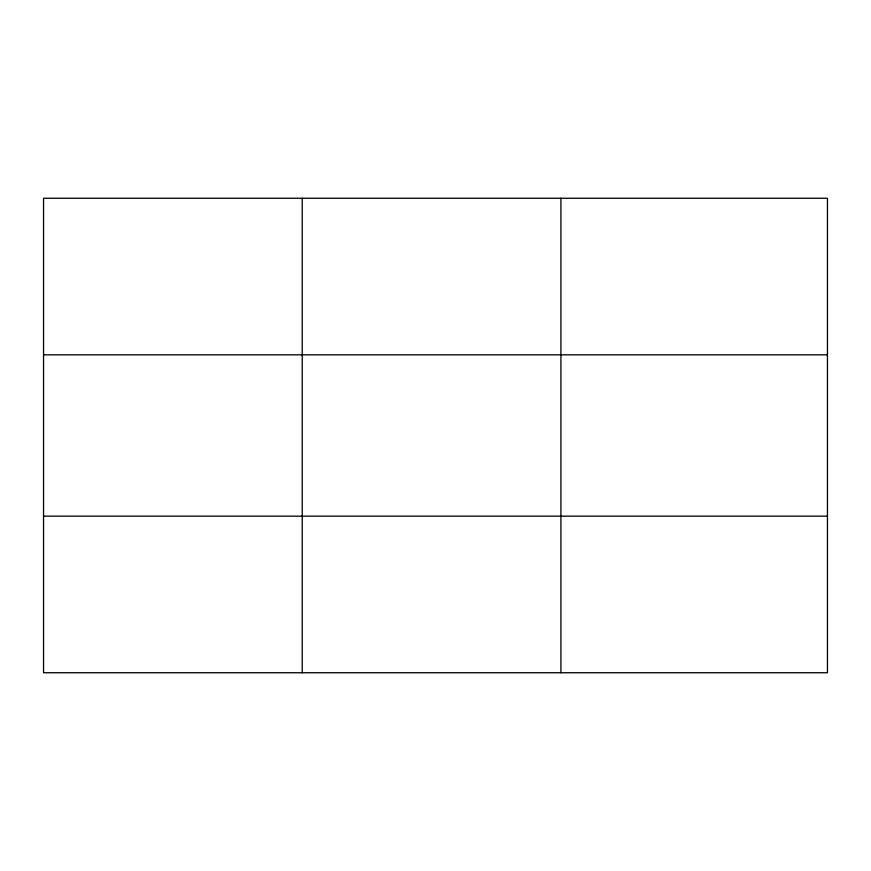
<?xml version="1.0" encoding="UTF-8"?>
<svg xmlns="http://www.w3.org/2000/svg" width="871" height="871" viewBox="0 0 871 871"><rect width="100%" height="100%" fill="white"/><g stroke="black" fill="none" stroke-linecap="round" stroke-linejoin="round"><path stroke-width="1.31" d="M302.237 672.739L302.237 198.261M560.924 672.739L560.924 198.261M43.55 354.835L827.45 354.835M43.55 516.165L827.45 516.165M827.45 620.544L827.45 672.739L43.55 672.739L43.55 198.261L827.45 198.261L827.45 620.544"/></g></svg>
